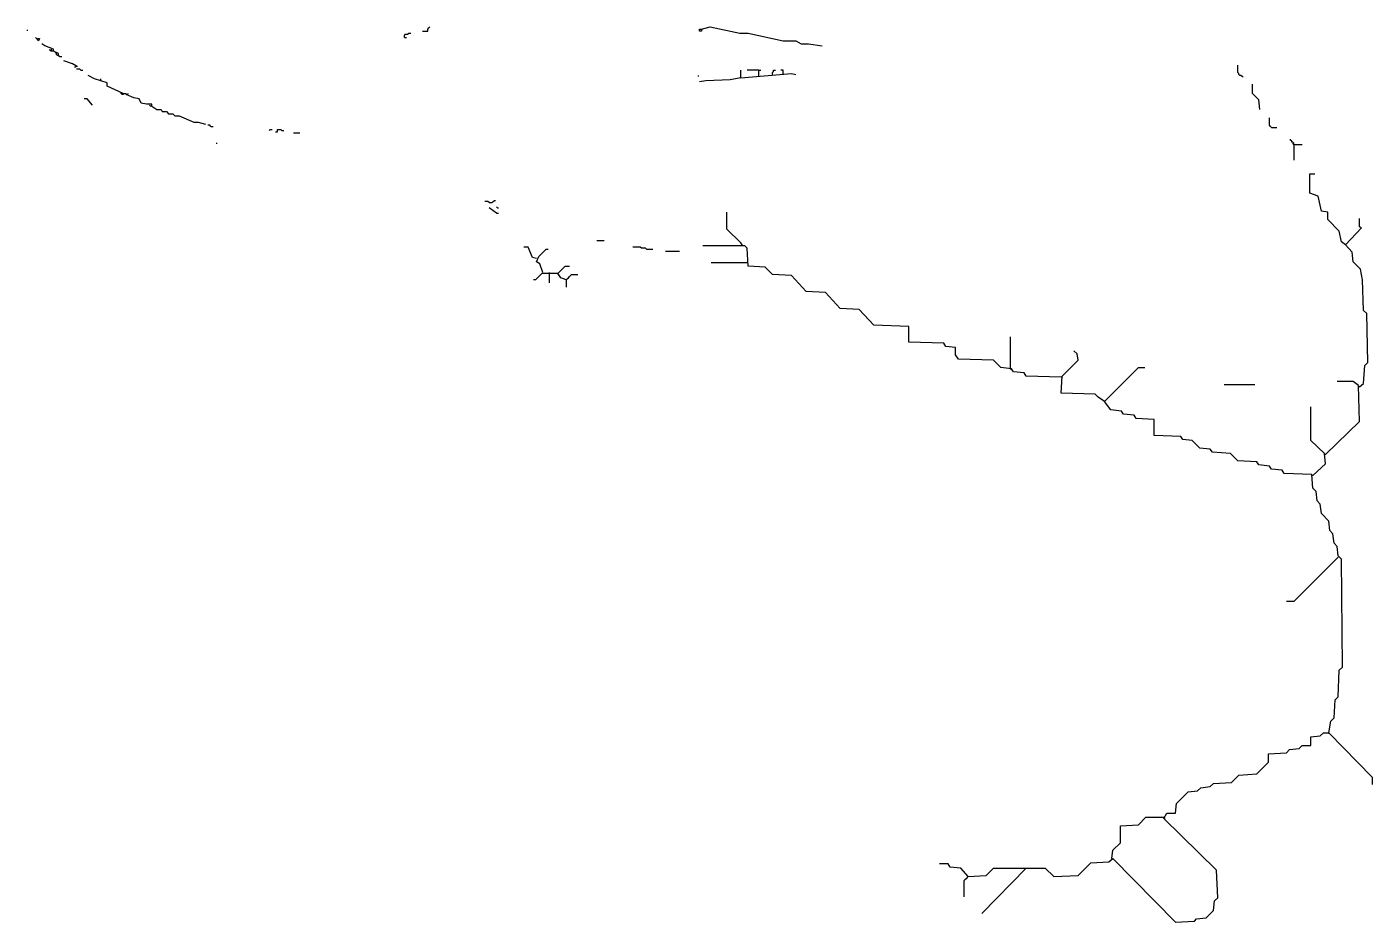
# Model space of a CAD drawing. Extents: x 0.05 to 7.07, y 0.03 to 9.65.
# Drawn here: x 3.433 to 7.057, y 0.031 to 2.442 of the extents above; entities that cross this region are included whole.
import ezdxf

# ---------------------------------------------------------------- set-up
doc = ezdxf.new("R2010")
doc.units = 0

msp = doc.modelspace()

# ---------------------------------------------------------------- linework, layer by layer
at = {"layer": 'PFV', "color": 0}
for points in [[(3.433048, 2.433048, 0), (3.435897, 2.433048, 0)], [(4.498575, 2.430199, 0), (4.512821, 2.430199, 0), (4.512821, 2.435897, 0), (4.51567, 2.438746, 0), (4.518519, 2.441595, 0)], [(5.250712, 2.435897, 0), (5.250712, 2.430199, 0), (5.245014, 2.430199, 0), (5.245014, 2.435897, 0), (5.250712, 2.435897, 0)], [(5.250712, 2.435897, 0), (5.273504, 2.441595, 0), (5.353276, 2.424501, 0), (5.376068, 2.424501, 0), (5.470085, 2.404558, 0), (5.504274, 2.404558, 0), (5.518519, 2.396011, 0), (5.538462, 2.396011, 0), (5.575499, 2.390313, 0)], [(3.461538, 2.410256, 0), (3.467236, 2.410256, 0), (3.464387, 2.404558, 0), (3.45584, 2.413105, 0)], [(3.518519, 2.364672, 0), (3.518519, 2.37037, 0), (3.504274, 2.376068, 0), (3.504274, 2.381766, 0), (3.481481, 2.390313, 0), (3.472934, 2.396011, 0)], [(4.450142, 2.413105, 0), (4.450142, 2.418803, 0), (4.452991, 2.421652, 0), (4.458689, 2.421652, 0), (4.461538, 2.424501, 0), (4.467236, 2.424501, 0)], [(4.450142, 2.413105, 0), (4.45584, 2.413105, 0)], [(3.504274, 2.376068, 0), (3.498575, 2.376068, 0), (3.495726, 2.378917, 0), (3.492877, 2.378917, 0)], [(3.498575, 2.381766, 0), (3.498575, 2.378917, 0)], [(3.512821, 2.37037, 0), (3.509972, 2.373219, 0)], [(3.518519, 2.364672, 0), (3.51567, 2.364672, 0), (3.512821, 2.367521, 0), (3.512821, 2.37037, 0)], [(3.518519, 2.364672, 0), (3.521368, 2.361823, 0), (3.527066, 2.361823, 0)], [(3.566952, 2.336182, 0), (3.555556, 2.34188, 0), (3.532764, 2.350427, 0)], [(3.566952, 2.336182, 0), (3.564103, 2.333333, 0), (3.561254, 2.333333, 0)], [(3.566952, 2.336182, 0), (3.569801, 2.336182, 0)], [(3.578348, 2.324786, 0), (3.575499, 2.327635, 0), (3.566952, 2.327635, 0)], [(3.578348, 2.324786, 0), (3.584046, 2.324786, 0)], [(5.356125, 2.304843, 0), (5.356125, 2.324786, 0)], [(5.404558, 2.324786, 0), (5.373219, 2.324786, 0)], [(5.404558, 2.307692, 0), (5.404558, 2.324786, 0), (5.410256, 2.324786, 0)], [(5.441595, 2.31339, 0), (5.441595, 2.319088, 0), (5.444444, 2.321937, 0), (5.444444, 2.324786, 0), (5.450142, 2.324786, 0)], [(5.470085, 2.31339, 0), (5.470085, 2.324786, 0), (5.464387, 2.324786, 0)], [(6.706553, 2.307692, 0), (6.703704, 2.310541, 0), (6.700855, 2.310541, 0), (6.698006, 2.31339, 0), (6.698006, 2.316239, 0), (6.695157, 2.319088, 0), (6.695157, 2.339031, 0)], [(3.692308, 2.262108, 0), (3.649573, 2.282051, 0), (3.649573, 2.290598, 0), (3.615385, 2.301994, 0), (3.598291, 2.310541, 0)], [(3.632479, 2.296296, 0), (3.632479, 2.301994, 0)], [(5.242165, 2.307692, 0), (5.242165, 2.310541, 0)], [(5.356125, 2.304843, 0), (5.327635, 2.299145, 0), (5.262108, 2.296296, 0), (5.245014, 2.293447, 0)], [(5.356125, 2.304843, 0), (5.492877, 2.316239, 0), (5.504274, 2.31339, 0)], [(6.706553, 2.307692, 0), (6.709402, 2.307692, 0)], [(6.754986, 2.219373, 0), (6.752137, 2.245014, 0), (6.735043, 2.262108, 0), (6.735043, 2.287749, 0)], [(3.609687, 2.230769, 0), (3.595442, 2.247863, 0), (3.586895, 2.247863, 0)], [(3.692308, 2.262108, 0), (3.692308, 2.259259, 0), (3.689459, 2.259259, 0), (3.68661, 2.262108, 0), (3.68661, 2.264957, 0)], [(3.692308, 2.262108, 0), (3.700855, 2.262108, 0)], [(3.769231, 2.22792, 0), (3.769231, 2.233618, 0), (3.754986, 2.233618, 0), (3.740741, 2.236467, 0), (3.735043, 2.247863, 0), (3.720798, 2.250712, 0), (3.700855, 2.259259, 0), (3.706553, 2.262108, 0)], [(3.769231, 2.22792, 0), (3.766382, 2.22792, 0), (3.763533, 2.230769, 0)], [(3.769231, 2.22792, 0), (3.783476, 2.219373, 0), (3.794872, 2.219373, 0), (3.797721, 2.213675, 0), (3.809117, 2.213675, 0), (3.814815, 2.207977, 0), (3.826211, 2.207977, 0), (3.831909, 2.202279, 0), (3.843305, 2.202279, 0), (3.883191, 2.185185, 0), (3.894587, 2.185185, 0), (3.91453, 2.179487, 0)], [(3.928775, 2.173789, 0), (3.925926, 2.176638, 0), (3.920228, 2.176638, 0)], [(6.786325, 2.17094, 0), (6.783476, 2.173789, 0), (6.780627, 2.176638, 0), (6.780627, 2.196581, 0)], [(3.928775, 2.173789, 0), (3.934473, 2.173789, 0)], [(4.08547, 2.162393, 0), (4.088319, 2.165242, 0), (4.094017, 2.165242, 0)], [(4.102564, 2.159544, 0), (4.108262, 2.159544, 0), (4.108262, 2.165242, 0), (4.116809, 2.165242, 0), (4.119658, 2.162393, 0), (4.125356, 2.162393, 0)], [(4.150997, 2.156695, 0), (4.168091, 2.156695, 0)], [(6.786325, 2.17094, 0), (6.80057, 2.17094, 0)], [(6.846154, 2.125356, 0), (6.846154, 2.128205, 0), (6.843305, 2.131054, 0), (6.840456, 2.131054, 0), (6.840456, 2.133903, 0), (6.837607, 2.136752, 0), (6.837607, 2.139601, 0)], [(3.94302, 2.128205, 0), (3.945869, 2.128205, 0)], [(6.846154, 2.125356, 0), (6.843305, 2.128205, 0)], [(6.846154, 2.125356, 0), (6.868946, 2.125356, 0)], [(6.846154, 2.125356, 0), (6.846154, 2.082621, 0)], [(6.985755, 1.854701, 0), (6.974359, 1.863248, 0), (6.968661, 1.891738, 0), (6.937322, 1.923077, 0), (6.937322, 1.94302, 0), (6.920228, 1.945869, 0), (6.911681, 1.985755, 0), (6.888889, 1.994302, 0), (6.888889, 2.045584, 0), (6.903134, 2.045584, 0)], [(4.678063, 1.968661, 0), (4.675214, 1.97151, 0), (4.666667, 1.97151, 0)], [(4.678063, 1.968661, 0), (4.68661, 1.968661, 0), (4.689459, 1.97151, 0), (4.692308, 1.974359, 0), (4.695157, 1.974359, 0)], [(4.700855, 1.954416, 0), (4.698006, 1.957265, 0)], [(4.698006, 1.940171, 0), (4.678063, 1.954416, 0)], [(4.698006, 1.940171, 0), (4.695157, 1.94302, 0)], [(4.698006, 1.940171, 0), (4.703704, 1.940171, 0)], [(4.700855, 1.954416, 0), (4.703704, 1.954416, 0)], [(5.361823, 1.851852, 0), (5.356125, 1.860399, 0), (5.319088, 1.897436, 0), (5.319088, 1.94302, 0)], [(7.022792, 1.472934, 0), (7.034188, 1.481481, 0), (7.037037, 1.529915, 0), (7.045584, 1.538462, 0), (7.042735, 1.669516, 0), (7.034188, 1.678063, 0), (7.031339, 1.760684, 0), (7.025641, 1.789174, 0), (7.005698, 1.809117, 0), (7.002849, 1.834758, 0), (6.985755, 1.854701, 0), (7.02849, 1.900285, 0), (7.022792, 1.903134, 0), (7.022792, 1.925926, 0)], [(4.806268, 1.817664, 0), (4.794872, 1.820513, 0), (4.783476, 1.849003, 0), (4.77208, 1.849003, 0)], [(4.968661, 1.866097, 0), (4.988604, 1.866097, 0)], [(5.102564, 1.843305, 0), (5.099715, 1.846154, 0), (5.088319, 1.846154, 0), (5.08547, 1.849003, 0), (5.065527, 1.849003, 0)], [(6.219373, 1.498575, 0), (6.125356, 1.501425, 0), (6.119658, 1.509972, 0), (6.091168, 1.512821, 0), (6.08547, 1.521368, 0), (6.05698, 1.524217, 0), (6.037037, 1.54416, 0), (5.94302, 1.547009, 0), (5.934473, 1.558405, 0), (5.934473, 1.578348, 0), (5.908832, 1.581197, 0), (5.903134, 1.589744, 0), (5.809117, 1.592593, 0), (5.809117, 1.635328, 0), (5.7151, 1.638177, 0), (5.675214, 1.680912, 0), (5.623932, 1.683761, 0), (5.584046, 1.726496, 0), (5.532764, 1.729345, 0), (5.492877, 1.77208, 0), (5.441595, 1.774929, 0), (5.421652, 1.794872, 0), (5.376068, 1.797721, 0), (5.373219, 1.846154, 0), (5.367521, 1.851852, 0), (5.253561, 1.851852, 0)], [(4.823362, 1.780627, 0), (4.814815, 1.803419, 0), (4.806268, 1.809117, 0), (4.811966, 1.823362, 0), (4.831909, 1.843305, 0), (4.837607, 1.843305, 0)], [(5.102564, 1.843305, 0), (5.119658, 1.843305, 0)], [(5.153846, 1.837607, 0), (5.190883, 1.837607, 0)], [(4.863248, 1.777778, 0), (4.820513, 1.777778, 0), (4.803419, 1.760684, 0), (4.797721, 1.760684, 0)], [(4.840456, 1.780627, 0), (4.840456, 1.752137, 0)], [(4.88604, 1.760684, 0), (4.871795, 1.766382, 0), (4.863248, 1.777778, 0), (4.883191, 1.797721, 0), (4.894587, 1.797721, 0)], [(4.863248, 1.777778, 0), (4.866097, 1.774929, 0)], [(5.376068, 1.806268, 0), (5.276353, 1.806268, 0)], [(4.88604, 1.760684, 0), (4.888889, 1.763533, 0), (4.891738, 1.766382, 0), (4.894587, 1.769231, 0), (4.897436, 1.77208, 0), (4.900285, 1.774929, 0), (4.917379, 1.774929, 0)], [(4.88604, 1.760684, 0), (4.88604, 1.740741, 0)], [(6.082621, 1.521368, 0), (6.082621, 1.606838, 0)], [(6.336182, 1.433048, 0), (6.319088, 1.444444, 0), (6.310541, 1.452991, 0), (6.219373, 1.45584, 0), (6.222222, 1.501425, 0), (6.264957, 1.54416, 0), (6.262108, 1.561254, 0), (6.253561, 1.569801, 0)], [(6.940171, 0.541311, 0), (6.945869, 0.57265, 0), (6.954416, 0.581197, 0), (6.957265, 0.62963, 0), (6.965812, 0.638177, 0), (6.968661, 0.709402, 0), (6.977208, 0.717949, 0), (6.974359, 1.008547, 0), (6.965812, 1.017094, 0), (6.962963, 1.042735, 0), (6.954416, 1.051282, 0), (6.951567, 1.076923, 0), (6.94302, 1.08547, 0), (6.940171, 1.111111, 0), (6.920228, 1.131054, 0), (6.917379, 1.156695, 0), (6.908832, 1.165242, 0), (6.905983, 1.190883, 0), (6.897436, 1.19943, 0), (6.894587, 1.236467, 0), (6.820513, 1.239316, 0), (6.814815, 1.247863, 0), (6.786325, 1.250712, 0), (6.780627, 1.259259, 0), (6.752137, 1.262108, 0), (6.746439, 1.270655, 0), (6.695157, 1.273504, 0), (6.675214, 1.293447, 0), (6.626781, 1.296296, 0), (6.621083, 1.304843, 0), (6.592593, 1.307692, 0), (6.57265, 1.327635, 0), (6.547009, 1.330484, 0), (6.541311, 1.339031, 0), (6.470085, 1.34188, 0), (6.470085, 1.384615, 0), (6.421652, 1.387464, 0), (6.415954, 1.396011, 0), (6.387464, 1.39886, 0), (6.381766, 1.407407, 0), (6.353276, 1.410256, 0), (6.336182, 1.433048, 0), (6.42735, 1.524217, 0), (6.444444, 1.524217, 0)], [(6.082621, 1.521368, 0), (6.08547, 1.518519, 0)], [(6.931624, 1.290598, 0), (7.022792, 1.378917, 0), (7.019943, 1.475783, 0), (7.005698, 1.487179, 0), (6.962963, 1.487179, 0)], [(6.65812, 1.478632, 0), (6.740741, 1.478632, 0)], [(7.022792, 1.472934, 0), (7.019943, 1.472934, 0)], [(6.897436, 1.233618, 0), (6.931624, 1.264957, 0), (6.928775, 1.293447, 0), (6.891738, 1.327635, 0), (6.891738, 1.418803, 0)], [(6.931624, 1.290598, 0), (6.928775, 1.290598, 0)], [(6.897436, 1.233618, 0), (6.894587, 1.233618, 0)], [(6.965812, 1.014245, 0), (6.846154, 0.894587, 0), (6.826211, 0.894587, 0)], [(5.968661, 0.153846, 0), (6.017094, 0.156695, 0), (6.037037, 0.176638, 0), (6.176638, 0.176638, 0), (6.19943, 0.153846, 0), (6.264957, 0.156695, 0), (6.299145, 0.190883, 0), (6.347578, 0.193732, 0), (6.358974, 0.202279, 0), (6.527066, 0.031339, 0), (6.578348, 0.034188, 0), (6.584046, 0.039886, 0), (6.609687, 0.042735, 0), (6.62963, 0.062678, 0), (6.632479, 0.088319, 0), (6.641026, 0.096866, 0), (6.638177, 0.17094, 0), (6.495726, 0.310541, 0), (6.504274, 0.324786, 0), (6.527066, 0.324786, 0), (6.529915, 0.350427, 0), (6.561254, 0.381766, 0), (6.586895, 0.384615, 0), (6.595442, 0.393162, 0), (6.621083, 0.396011, 0), (6.62963, 0.404558, 0), (6.678063, 0.407407, 0), (6.698006, 0.42735, 0), (6.746439, 0.430199, 0), (6.777778, 0.461538, 0), (6.777778, 0.48433, 0), (6.826211, 0.487179, 0), (6.834758, 0.495726, 0), (6.860399, 0.498575, 0), (6.868946, 0.507123, 0), (6.891738, 0.507123, 0), (6.891738, 0.529915, 0), (6.917379, 0.532764, 0), (6.925926, 0.541311, 0), (6.940171, 0.541311, 0), (7.05698, 0.421652, 0), (7.05698, 0.401709, 0)], [(6.940171, 0.541311, 0), (6.940171, 0.538462, 0)], [(6.356125, 0.202279, 0), (6.358974, 0.225071, 0), (6.378917, 0.245014, 0), (6.378917, 0.290598, 0), (6.42735, 0.293447, 0), (6.447293, 0.31339, 0), (6.495726, 0.31339, 0)], [(6.495726, 0.31339, 0), (6.498575, 0.310541, 0)], [(5.968661, 0.153846, 0), (5.948718, 0.176638, 0), (5.920228, 0.179487, 0), (5.91453, 0.188034, 0), (5.891738, 0.188034, 0)], [(6.356125, 0.202279, 0), (6.358974, 0.19943, 0)], [(5.968661, 0.153846, 0), (5.965812, 0.150997, 0), (5.962963, 0.148148, 0), (5.960114, 0.145299, 0), (5.957265, 0.14245, 0), (5.957265, 0.099715, 0)], [(5.968661, 0.153846, 0), (5.965812, 0.156695, 0)], [(6.125356, 0.176638, 0), (6.005698, 0.054131, 0)]]:
    msp.add_polyline3d(points, dxfattribs=at)

doc.saveas('drawing.dxf')
